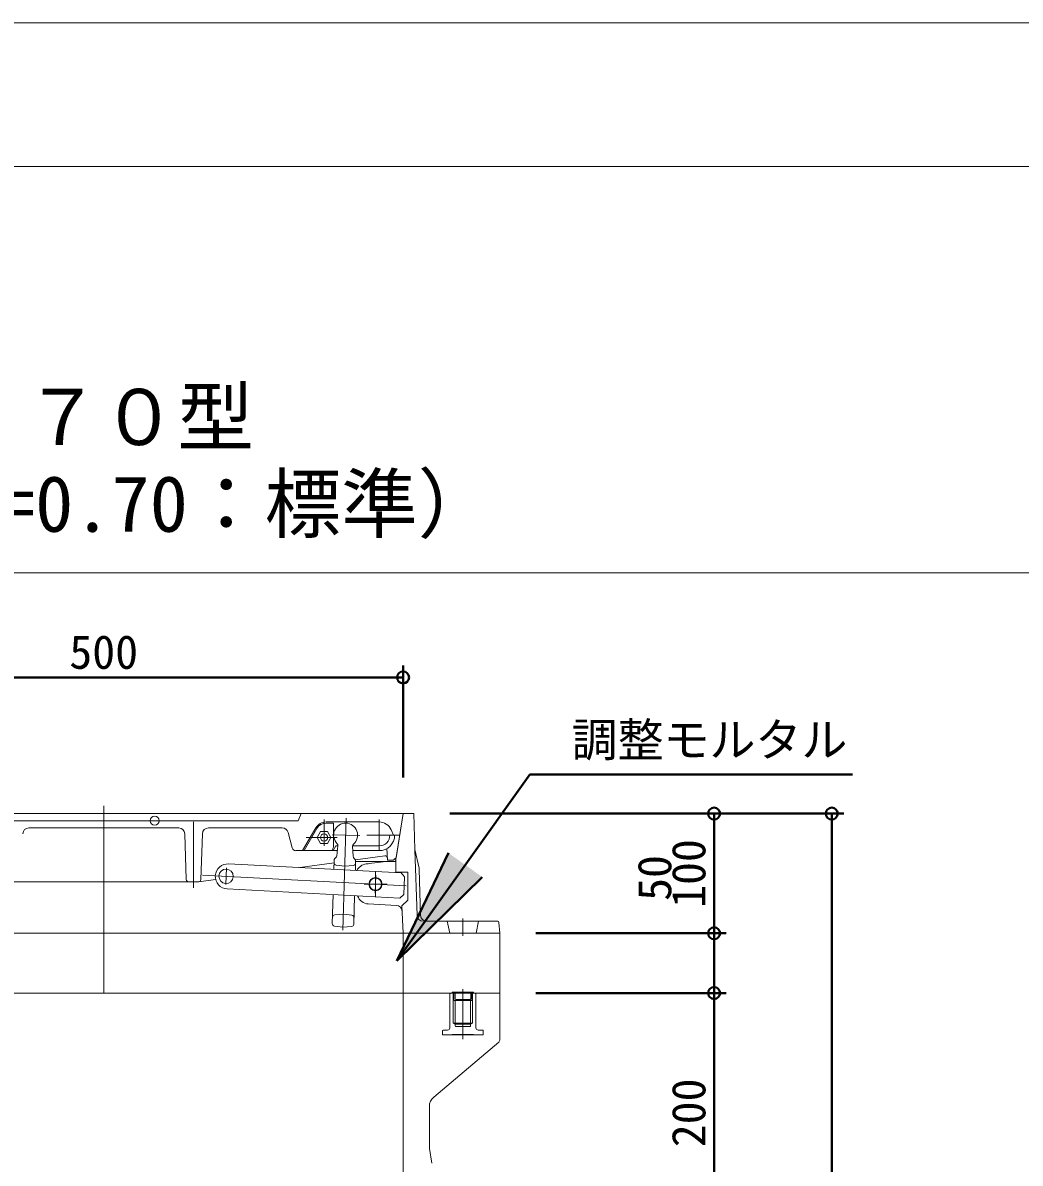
# Model space of a CAD drawing. Units: millimetres at full size, sheet at 1:20. Extents: x -4514 to 4514, y -3160 to 3160.
# Drawn here: x -2354 to -1521, y 2208 to 3160 of the extents above; entities that cross this region are included whole.
import ezdxf
from ezdxf.enums import TextEntityAlignment as Align

# ---------------------------------------------------------------- set-up
doc = ezdxf.new("R2010")
doc.units = ezdxf.units.MM
doc.header["$LTSCALE"] = 20
doc.header["$PDMODE"] = 32
doc.header["$PDSIZE"] = 10
for name, color, linetype, lineweight in [('0-7_TEMP01', 3, 'Continuous', 18), ('0-9_躯体', 7, 'Continuous', 9), ('0-D_図面枠', 3, 'Continuous', 18), ('0-E_寸法', 1, 'Continuous', 40)]:
    doc.layers.add(name, color=color, linetype=linetype, lineweight=lineweight)
doc.layers.add('0-F_注釈', color=1, linetype='Continuous')
doc.styles.add('ＭＳ ゴシック', font='')
doc.styles.get('ＭＳ ゴシック').set_extended_font_data('MS Gothic')

msp = doc.modelspace()

# ---------------------------------------------------------------- linework, layer by layer
at = {"layer": '0-7_TEMP01'}
for p, q in [((-4393.55, 2700.86), (1306.45, 2700.86)), ((-2286.75, 2506.01), (-2286.75, 2349.64)), ((-2211.75, 2492.65), (-2211.75, 2437.65)), ((-2102.75, 2494.64), (-2102.75, 2472.64)), ((-2084.35, 2495.79), (-2086.99, 2402.26)), ((-2117.76, 2479.64), (-2091.75, 2479.64)), ((-2096.05, 2481.96), (-2072.91, 2481.31)), ((-2184.93, 2440.32), (-2184.2, 2454.42)), ((-2059.74, 2451.14), (-2059.74, 2430.16)), ((-2034.24, 2439.31), (-2204.39, 2448.22)), ((-2069.27, 2440.65), (-2050.1, 2440.65)), ((-2060.14, 2433.15), (-2059.36, 2448.13)), ((-1986.75, 2411.84), (-1986.75, 2397.47))]:
    msp.add_line(p, q, dxfattribs=at)
msp.add_lwpolyline([(-4513.55, 3160.37), (1426.45, 3160.37), (1426.45, -919.63)], dxfattribs=at)
at = {"layer": '0-9_躯体'}
for p, q in [((-2544.75, 2499.64), (-2028.75, 2499.64)), ((-2036.75, 2499.64), (-2536.75, 2499.64)), ((-2044.37, 2499.64), (-2154.69, 2499.64)), ((-2124.25, 2493.65), (-2121.74, 2499.64)), ((-2036.75, 2499.64), (-2043.08, 2459.65)), ((-2042.61, 2462.65), (-2036.75, 2499.64)), ((-2027.75, 2499.64), (-2036.75, 2499.64)), ((-2027.75, 2499.64), (-2026.79, 2469.64)), ((-2124.25, 2493.65), (-2464.25, 2493.65)), ((-2224.08, 2487.65), (-2349.41, 2487.65)), ((-2137.6, 2487.65), (-2199.41, 2487.65)), ((-2109.64, 2487.65), (-2120.61, 2468.65)), ((-2119.45, 2468.65), (-2108.77, 2487.14)), ((-2100.97, 2492.65), (-2056.75, 2492.65)), ((-2100.97, 2491.64), (-2094.75, 2491.64)), ((-2094.75, 2491.64), (-2094.75, 2471.43)), ((-2056.75, 2494.64), (-2056.75, 2468.65)), ((-2217.81, 2444.58), (-2219.09, 2482.81)), ((-2204.41, 2482.81), (-2205.68, 2444.58)), ((-2132.77, 2483.92), (-2129.34, 2470.88)), ((-2105.63, 2474.64), (-2108.52, 2479.64)), ((-2096.98, 2479.64), (-2099.86, 2484.65)), ((-2099.86, 2474.64), (-2096.98, 2479.64)), ((-2044.67, 2481.65), (-2066.86, 2481.65)), ((-2047.75, 2481.65), (-2039.6, 2481.65)), ((-2044.75, 2481.65), (-2046.67, 2486.04)), ((-2126.44, 2468.65), (-2091.61, 2468.65)), ((-2119.45, 2468.65), (-2096.36, 2468.65)), ((-2105.63, 2474.64), (-2099.86, 2474.64)), ((-2096.36, 2468.65), (-2094.75, 2471.43)), ((-2092.89, 2472.64), (-2095.2, 2468.65)), ((-2092.89, 2472.64), (-2095.2, 2468.65)), ((-2092.89, 2472.64), (-2091.11, 2472.64)), ((-2092.14, 2464.42), (-2091.1, 2472.77)), ((-2078.92, 2472.64), (-2056.75, 2472.64)), ((-2078.35, 2464.03), (-2078.91, 2472.43)), ((-2078.66, 2468.65), (-2056.75, 2468.65)), ((-2050.33, 2470.34), (-2049.61, 2460.64)), ((-2026.79, 2469.64), (-2025.03, 2414.49)), ((-2026.79, 2469.64), (-2023.38, 2454.09)), ((-2094.41, 2458.43), (-2122.84, 2454.47)), ((-2094.34, 2460.58), (-2094.56, 2452.98)), ((-2093.72, 2461.97), (-2093.05, 2462.61)), ((-2077.53, 2462.17), (-2076.9, 2461.5)), ((-2076.35, 2460.07), (-2076.58, 2452.04)), ((-2052.02, 2464.35), (-2076.52, 2460.93)), ((-2076.36, 2459.65), (-2042.74, 2459.65)), ((-2050.75, 2459.65), (-2067.53, 2457.55)), ((-2044.93, 2460.64), (-2049.61, 2460.64)), ((-2044.93, 2460.64), (-2042.61, 2462.65)), ((-2042.74, 2450.64), (-2042.74, 2461.76)), ((-2038.22, 2450.03), (-2182.53, 2457.6)), ((-2092.68, 2456.66), (-2085.48, 2455.66)), ((-2085.48, 2455.66), (-2078.24, 2456.25)), ((-2065.74, 2457.77), (-2067.53, 2457.55)), ((-2032.74, 2450.64), (-2042.74, 2450.64)), ((-2035.39, 2446.88), (-2038.22, 2450.03)), ((-2032.74, 2450.64), (-2032.74, 2427.26)), ((-2023.27, 2453.18), (-2022.03, 2414.49)), ((-2207.68, 2442.65), (-2365.82, 2442.65)), ((-2193.29, 2444.63), (-2207.4, 2442.66)), ((-2036.18, 2431.9), (-2035.39, 2446.88)), ((-2039.32, 2429.06), (-2183.63, 2436.62)), ((-2095.16, 2431.99), (-2095.84, 2407.72)), ((-2077.18, 2431.04), (-2077.85, 2407.21)), ((-2036.18, 2431.9), (-2039.32, 2429.06)), ((-2065.77, 2424.16), (-2042.27, 2422.89)), ((-2037.74, 2422.64), (-2032.74, 2427.26)), ((-2036.75, 2399.64), (-2037.74, 2422.64)), ((-2093.85, 2415.07), (-2086.62, 2415.67)), ((-2086.62, 2415.67), (-2079.41, 2414.66)), ((-2094.12, 2405.68), (-2086.93, 2404.68)), ((-2086.93, 2404.68), (-2079.69, 2405.27)), ((-1957.65, 2409.65), (-2017.03, 2409.65)), ((-1999.75, 2409.65), (-1997.75, 2399.64)), ((-1973.75, 2409.65), (-1975.75, 2399.64)), ((-1955.75, 2399.64), (-1956.66, 2408.75)), ((-2472.51, 2399.64), (-2036.75, 2399.64)), ((-1955.75, 2399.64), (-2036.75, 2399.64)), ((-2036.75, 2399.64), (-2036.75, 2349.64)), ((-1955.75, 2399.64), (-1955.75, 2349.64)), ((-2617.74, 2349.64), (-2286.75, 2349.64)), ((-1995.74, 2349.64), (-2286.75, 2349.64)), ((-2036.75, 2349.64), (-2036.75, 2149.64)), ((-1997.15, 2349.64), (-1997.64, 2349.14)), ((-1997.64, 2349.14), (-1997.64, 2320.65)), ((-1995.74, 2350.4), (-1977.75, 2350.4)), ((-1995.74, 2350.4), (-1995.74, 2349.64)), ((-1994.75, 2349.64), (-1995.74, 2349.64)), ((-1994.75, 2349.64), (-1994.75, 2324.64)), ((-1994.75, 2349.64), (-1994.3, 2349.36)), ((-1994.25, 2349.14), (-1994.25, 2343.9)), ((-1993.25, 2350.4), (-1993.25, 2344.89)), ((-1992.74, 2344.39), (-1980.75, 2344.39)), ((-1986.75, 2352.88), (-1986.75, 2311.15)), ((-1980.24, 2350.4), (-1980.24, 2344.89)), ((-1979.25, 2349.14), (-1979.25, 2343.9)), ((-1978.75, 2349.64), (-1979.19, 2349.36)), ((-1978.75, 2349.64), (-1978.75, 2324.64)), ((-1978.75, 2349.64), (-1977.75, 2349.64)), ((-1978.75, 2349.64), (-1976.35, 2349.64)), ((-1977.75, 2350.4), (-1977.75, 2349.64)), ((-1955.75, 2349.64), (-1977.75, 2349.64)), ((-1976.35, 2349.64), (-1975.84, 2349.14)), ((-1975.84, 2349.14), (-1975.84, 2320.65)), ((-1955.75, 2349.64), (-1955.75, 2311.05)), ((-1993.74, 2343.39), (-1979.75, 2343.39)), ((-1993.14, 2343.39), (-1993.14, 2323.65)), ((-1980.35, 2343.39), (-1980.35, 2323.65)), ((-2003.79, 2318.14), (-2003.79, 2315.14)), ((-1999.64, 2318.65), (-2003.3, 2318.65)), ((-1994.75, 2324.64), (-1978.75, 2324.64)), ((-1994.75, 2324.64), (-1993.14, 2323.65)), ((-1993.14, 2323.65), (-1993.14, 2322.15)), ((-1993.14, 2323.65), (-1980.35, 2323.65)), ((-1992.65, 2321.64), (-1980.84, 2321.64)), ((-1978.75, 2324.64), (-1980.35, 2323.65)), ((-1980.35, 2323.65), (-1980.35, 2322.15)), ((-1973.85, 2318.65), (-1970.19, 2318.65)), ((-1969.7, 2318.14), (-1969.7, 2315.14)), ((-1956.83, 2308.75), (-2011.15, 2262.64)), ((-2003.3, 2314.64), (-1970.19, 2314.64)), ((-1995.74, 2315.14), (-1977.75, 2315.14)), ((-1995.74, 2315.14), (-1995.74, 2314.64)), ((-1977.75, 2315.14), (-1977.75, 2314.64)), ((-2014.74, 2254.96), (-2014.74, 2221.47)), ((-2014.61, 2219.83), (-2012.56, 2207.51))]:
    msp.add_line(p, q, dxfattribs=at)
for points in [[(-2108.52, 2479.64), (-2105.63, 2484.65), (-2099.86, 2484.65)], [(-1997.15, 2349.64), (-1994.75, 2349.64), (-1978.75, 2349.64)]]:
    msp.add_lwpolyline(points, dxfattribs=at)
for centre, radius in [((-2244.29, 2493.65), 3.81), ((-2102.75, 2479.64), 3), ((-2059.74, 2440.65), 5.5), ((-2059.74, 2440.65), 5.25), ((-2059.74, 2440.65), 5)]:
    msp.add_circle(centre, radius, dxfattribs=at)
for centre, radius, start, end in [((-2349.41, 2482.64), 5, 90, 178.091), ((-2224.08, 2482.64), 5, 1.909, 90), ((-2199.41, 2482.64), 5, 90, 178.091), ((-2137.6, 2482.64), 5, 14.744, 90), ((-2100.97, 2482.64), 10, 90, 150), ((-2100.97, 2482.64), 9, 90, 150), ((-2084.74, 2481.65), 10, 310.777, 225.984), ((-2056.75, 2481.65), 11, 23.556, 90), ((-2056.75, 2481.65), 13, 270, 0), ((-2056.75, 2481.65), 9, 270, 0), ((-2126.44, 2471.64), 3, 194.744, 270), ((-2093.09, 2473.01), 2, 352.94, 45.984), ((-2076.91, 2472.55), 2, 130.777, 183.821), ((-2092.4, 2458.64), 2, 178.381, 262.04), ((-2092.35, 2460.52), 2, 133.38, 178.38), ((-2095.11, 2464.79), 3, 313.38, 352.94), ((-2075.35, 2464.23), 3, 183.821, 223.381), ((-2078.36, 2460.12), 2, 358.381, 43.381), ((-2051.74, 2462.37), 2, 4.236, 97.945), ((-2183.08, 2447.11), 10.5, 87, 177), ((-2184.57, 2447.19), 6, 0, 355.198), ((-2078.41, 2458.24), 2, 274.721, 358.381), ((-2066.28, 2447.62), 10, 97.125, 154.22), ((-2028.26, 2453.02), 5, 1.828, 12.381), ((-2215.82, 2444.64), 2, 181.909, 270), ((-2207.68, 2444.64), 2, 270, 358.091), ((-2183.08, 2447.11), 10.5, 177, 267), ((-2065.22, 2434.14), 10, 198.853, 266.907), ((-2042.54, 2417.89), 5, 2.463, 86.907), ((-2093.69, 2413.08), 2, 94.721, 178.38), ((-2079.69, 2412.69), 2, 358.38, 82.04), ((-2020.03, 2414.64), 5, 181.828, 270), ((-2017.03, 2414.64), 5, 181.828, 270), ((-2093.84, 2407.66), 2, 178.381, 262.04), ((-2079.85, 2407.26), 2, 274.721, 358.381), ((-1957.65, 2408.64), 1, 5.711, 90), ((-1994.75, 2349.14), 0.5, 0, 90), ((-1992.74, 2344.89), 0.5, 180, 270), ((-1980.75, 2344.89), 0.5, 270, 0), ((-1978.75, 2349.14), 0.5, 90, 180), ((-1993.74, 2343.9), 0.5, 180, 270), ((-1979.75, 2343.9), 0.5, 270, 0), ((-2003.3, 2318.14), 0.5, 90, 180), ((-1999.64, 2320.65), 2, 270, 0), ((-1992.65, 2322.15), 0.5, 180, 270), ((-1980.84, 2322.15), 0.5, 270, 0), ((-1973.85, 2320.65), 2, 180, 270), ((-1970.19, 2318.14), 0.5, 0, 90), ((-2003.3, 2315.14), 0.5, 180, 270), ((-1970.19, 2315.14), 0.5, 270, 0), ((-1958.75, 2311.05), 3, 309.805, 0), ((-2004.75, 2254.96), 10, 129.806, 180), ((-2004.75, 2221.47), 10, 180, 189.462)]:
    msp.add_arc(centre, radius, start, end, dxfattribs=at)
at = {"layer": '0-D_図面枠'}
msp.add_lwpolyline([(-4393.55, 3040.37), (1306.45, 3040.37), (1306.45, -799.63), (-4393.55, -799.63)], close=True, dxfattribs=at)
at = {"layer": '0-E_寸法'}
for p, q in [((-2036.75, 2529.64), (-2036.75, 2623.35)), ((-2036.75, 2613.35), (-2536.75, 2613.35)), ((-2041.86, 2376.47), (-1930.91, 2532.23)), ((-1930.91, 2532.23), (-1661.14, 2532.23)), ((-1997.75, 2499.64), (-1668.59, 2499.64)), ((-1997.75, 2499.64), (-1766.9, 2499.64)), ((-1776.9, 2499.64), (-1776.9, 2399.64)), ((-1678.6, 2499.64), (-1678.6, 1799.64)), ((-2041.86, 2376.47), (-1998.87, 2466.76)), ((-2041.86, 2376.47), (-1970.57, 2446.61)), ((-1925.75, 2399.64), (-1766.9, 2399.64)), ((-1925.75, 2399.64), (-1766.9, 2399.64)), ((-1776.9, 2399.64), (-1776.9, 2349.64)), ((-1925.75, 2349.64), (-1766.9, 2349.64)), ((-1925.75, 2349.64), (-1766.9, 2349.64)), ((-1776.9, 2349.64), (-1776.9, 2149.64))]:
    msp.add_line(p, q, dxfattribs=at)
for p in [(-2036.75, 2613.35), (-1776.9, 2499.64), (-1678.6, 2499.64), (-1776.9, 2399.64), (-1776.9, 2349.64)]:
    msp.add_point(p, dxfattribs=at)
msp.add_solid([(-1998.87, 2466.76), (-1970.57, 2446.61), (-2041.86, 2376.47)], dxfattribs=at)

# ---------------------------------------------------------------- texts
at = {"layer": '0-E_寸法', "style": 'ＭＳ ゴシック'}
for s, p in [('500', (-2315.55, 2612.13)), ('調整モルタル', (-1895.91, 2538.79))]:
    msp.add_text(s, height=28.15, dxfattribs=at).set_placement(p, align=Align.BOTTOM_LEFT)
for s, p in [('100', (-1775.68, 2420.84)), ('50', (-1804.19, 2426.68)), ('200', (-1775.68, 2220.84))]:
    msp.add_text(s, height=28.15, rotation=90, dxfattribs=at).set_placement(p, align=Align.BOTTOM_LEFT)
at = {"layer": '0-F_注釈', "style": 'ＭＳ ゴシック'}
for s, p in [('７０型', (-2353.38, 2793.49)), ('（H=0.70：標準）', (-2471.98, 2721.01))]:
    msp.add_text(s, height=46.92, dxfattribs=at).set_placement(p, align=Align.BOTTOM_LEFT)

doc.saveas('drawing.dxf')
